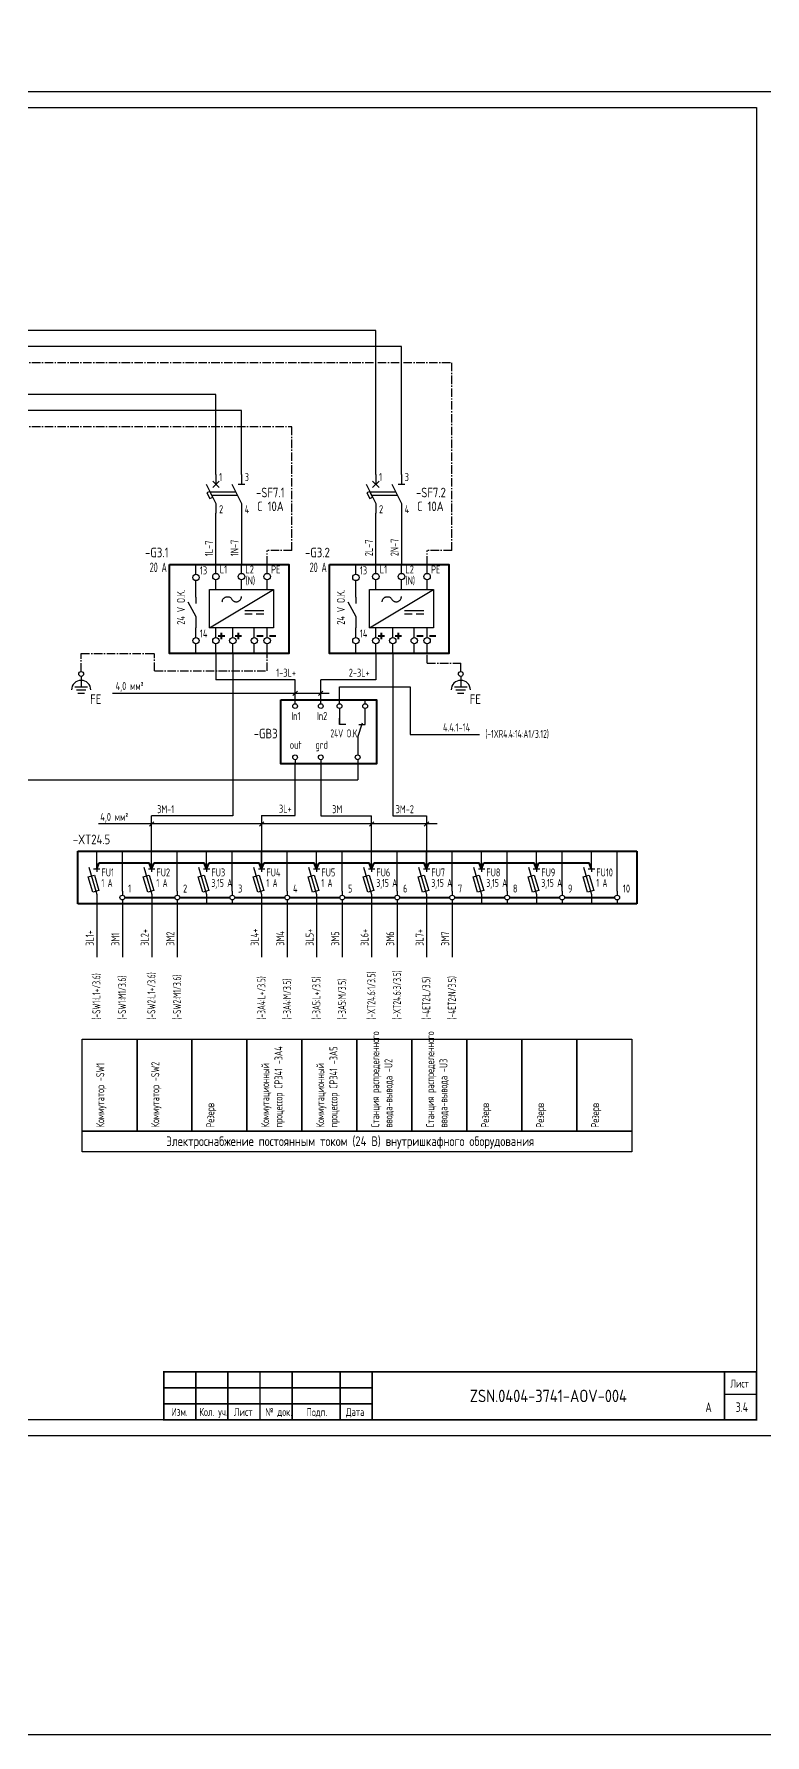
# Model space of a CAD drawing. Header units: millimetres. Extents: x 613 to 4946, y 1373 to 2532.
# Drawn here: x 2837 to 3066, y 1373 to 1904 of the extents above; entities that cross this region are included whole.
import ezdxf
from ezdxf.enums import TextEntityAlignment as Align

# ---------------------------------------------------------------- set-up
doc = ezdxf.new("R2010")
doc.units = ezdxf.units.MM
doc.linetypes.add('EPL_DASHLONGDOT', pattern=[1, 0.66, -0.12, 0.1, -0.12])
doc.layers.add('EPLAN108', color=5, linetype='Continuous', lineweight=30)
for name, color, linetype in [('Временный', 6, 'Continuous'), ('КИА_МАРКИРОВКА', 2, 'Continuous'), ('КИА_НАКЛЕЙКИ', 1, 'Continuous'), ('КИА_РАМКИ-ШТАМПЫ', 7, 'Continuous'), ('ФОРМАТ', 7, 'Continuous')]:
    doc.layers.add(name, color=color, linetype=linetype)
doc.styles.add('GOST-A 3-1', font='', dxfattribs={"height": 3})
doc.styles.add('GOSTA-2.5-1', font='', dxfattribs={"width": 0.9, "height": 2.5})
doc.styles.add('ROMAND0-100', font='romand.shx')
doc.styles.add('ROMANS0-60', font='romans.shx', dxfattribs={"width": 0.6})
doc.styles.add('ROMANS0-70', font='romans.shx', dxfattribs={"width": 0.7})
doc.styles.get('GOST-A 3-1').set_extended_font_data('GOST type A')
doc.styles.get('GOSTA-2.5-1').set_extended_font_data('GOST Type AU')

# ---------------------------------------------------------------- blocks, each defined once
blk = doc.blocks.new('frm6')
at = {"layer": 'ФОРМАТ'}
blk.add_line((-185, 15), (-120, 15), dxfattribs=at)
at = {"layer": 'ФОРМАТ', "const_width": 0.5}
blk.add_lwpolyline([(-185, 15), (-185, 0), (0, 0), (0, 15)], close=True, dxfattribs=at)
for points in [[(-175, 15), (-175, 0)], [(-165, 15), (-165, 0)], [(-155, 15), (-155, 0)], [(-145, 15), (-145, 0)], [(-130, 15), (-130, 0)], [(-120, 15), (-120, 0)], [(-10, 15), (-10, 0)], [(-185, 10), (-120, 10)], [(-10, 8), (0, 8)], [(-185, 5), (-120, 5)]]:
    blk.add_lwpolyline(points, dxfattribs=at)
at = {"layer": 'ФОРМАТ', "style": 'GOSTA-2.5-1', "width": 0.95}
for s, p in [('Лист', (-8.17, 9.36)), ('Изм.', (-182.63, 0.5)), ('Кол. уч.', (-173.96, 0.5)), ('Лист', (-163.13, 0.5)), ('№ док.', (-153.38, 0.5)), ('Подп.', (-140.5, 0.44)), ('Дата', (-128.17, 0.5))]:
    blk.add_text(s, height=2.5, dxfattribs=at).set_placement(p, align=Align.BOTTOM_LEFT)
at = {"layer": 'ФОРМАТ', "flags": 8}
for tag, style, width, p in [('R2', 'ROMANS0-70', 0.7, (-184.4, 10)), ('QTY2', 'ROMANS0-70', 0.65, (-174.28, 10.29)), ('SH2', 'ROMANS0-70', 0.7, (-164.3, 10)), ('ND2', 'ROMANS0-60', 0.6, (-154.34, 10)), ('SIGN2', 'ROMANS0-70', 0.7, (-144.3, 10)), ('DATE2', 'ROMANS0-70', 0.43, (-129.4, 10)), ('R1', 'ROMANS0-70', 0.7, (-184.4, 5)), ('QTY1', 'ROMANS0-70', 0.65, (-174.28, 5.29)), ('SH1', 'ROMANS0-70', 0.7, (-164.3, 5)), ('ND1', 'ROMANS0-60', 0.6, (-154.34, 5)), ('SIGN1', 'ROMANS0-70', 0.7, (-144.3, 5)), ('DATE1', 'ROMANS0-70', 0.43, (-129.4, 5))]:
    blk.add_attdef(tag, text='', height=3, dxfattribs=dict(at, style=style, width=width)).set_placement(p, align=Align.BOTTOM_LEFT)
at = {"layer": 'ФОРМАТ', "style": 'ROMANS0-70', "width": 0.7, "flags": 8}
blk.add_attdef('SH', text='', height=3, dxfattribs=at).set_placement((-5.16, 3.75), align=Align.MIDDLE_CENTER)
blk = doc.blocks.new('A$C5AB45C57')
at = {"ltscale": 4}
for p, q in [((-4.22, 18.73), (-4.22, 21.73)), ((2, 19), (2, 21.73)), ((10, 19), (10, 21.73)), ((18, 19), (18, 21.73)), ((-4.22, 13.73), (-4.22, 16.73)), ((2, 14), (2, 17)), ((10, 14), (10, 17)), ((18, 14), (18, 17)), ((-6.72, 10.08), (-4.22, 5.58)), ((-4.22, -1), (-4.22, 2)), ((2, -1), (2, 2)), ((7.28, -1), (7.28, 2)), ((14, -1), (14, 2)), ((18, -1), (18, 2)), ((-4.22, -6), (-4.22, -3)), ((2, -6), (2, -3)), ((7.28, -6), (7.28, -3)), ((14, -6), (14, -3)), ((18, -6), (18, -3))]:
    blk.add_line(p, q, dxfattribs=at)
for p, q in [((-4.22, 11.58), (-4.22, 14)), ((-4.22, 11.58), (-4.22, 9.58)), ((0, 2), (20, 14)), ((-4.22, 5.58), (-4.22, 3.58)), ((10.99, 7.4), (16.99, 7.4)), ((10.99, 6.4), (13.37, 6.4)), ((14.57, 6.4), (16.95, 6.4)), ((-4.22, 3.58), (-4.22, 2))]:
    blk.add_line(p, q)
at = {"lineweight": 40}
for p, q in [((3.75, -1.53), (3.75, 0.47)), ((9.03, -1.53), (9.03, 0.47)), ((2.75, -0.53), (4.75, -0.53)), ((8.03, -0.53), (10.03, -0.53)), ((14.75, -0.53), (16.75, -0.53)), ((18.75, -0.53), (20.75, -0.53))]:
    blk.add_line(p, q, dxfattribs=at)
blk.add_lwpolyline([(-12.49, 21.73), (24.74, 21.73), (24.74, -6), (-12.49, -6)], close=True, dxfattribs=at)
blk.add_lwpolyline([(0, 14), (20, 14), (20, 2), (0, 2)], close=True)
at = {"ltscale": 4}
for centre in [(-4.22, 17.73), (2, 18), (10, 18), (18, 18), (-4.22, -2), (2, -2), (7.28, -2), (14, -2), (18, -2)]:
    blk.add_circle(centre, 1, dxfattribs=at)
blk.add_spline([(4, 10.13), (4.05, 10.52), (4.21, 10.91), (4.41, 11.19), (4.65, 11.41), (5, 11.61), (5.32, 11.7), (5.75, 11.72), (6.12, 11.64), (6.53, 11.43), (6.89, 11.08), (7.17, 10.67), (7.42, 10.44), (7.72, 10.27), (8.17, 10.14), (8.47, 10.13), (8.85, 10.2), (9.09, 10.29), (9.39, 10.49), (9.71, 10.84), (9.88, 11.2), (9.95, 11.44), (9.97, 11.73), (9.97, 11.74)], degree=3)
at = {"style": 'GOSTA-2.5-1', "width": 0.9}
for s, p in [('L1', (3.23, 18.97)), ('L2', (11.23, 18.97)), ('PE', (19.23, 18.97)), ('13', (-2.99, 18.69)), ('(N)', (11.23, 15.53)), ('14', (-2.99, -1.03))]:
    blk.add_text(s, height=2.5, dxfattribs=at).set_placement(p)
blk.add_text('24 V O.K.', height=2.5, rotation=90, dxfattribs=at).set_placement((-7.67, 2.97))
blk = doc.blocks.new('A$C11D95457')
at = {"lineweight": 25, "ltscale": 4}
for p, q in [((3, 12), (3, 9)), ((11, 12), (11, 9)), ((0, 9), (3, 3)), ((9.25, 6.5), (1.25, 6.5)), ((9.75, 5.5), (1.75, 5.5)), ((2, 10), (4, 8)), ((4, 10), (2, 8)), ((8, 9), (11, 3)), ((3, 3), (3, 0)), ((11, 3), (11, 0))]:
    blk.add_line(p, q, dxfattribs=at)
at = {"lineweight": 25}
blk.add_line((10, 9), (12, 9), dxfattribs=at)
at = {"lineweight": 25, "ltscale": 4}
blk.add_lwpolyline([(1.11, 4.55), (2, 5), (1.11, 6.79), (0.21, 6.34)], close=True, dxfattribs=at)
blk = doc.blocks.new('A$C409B74B5')
at = {"color": 0}
for p, q in [((4.47, 18.75), (4.47, 20)), ((12.47, 18.75), (12.47, 20)), ((18.34, 18.75), (18.34, 20)), ((26.33, 18.75), (26.33, 20)), ((26.33, 12.25), (26.33, 17.25)), ((4.47, 1.25), (4.47, 0)), ((12.47, 1.25), (12.47, 0)), ((24, 1.25), (24, 0))]:
    blk.add_line(p, q, dxfattribs=at)
for p, q in [((18.34, 17.25), (18.33, 12.25)), ((18.33, 12.25), (18.33, 14.25)), ((20.33, 12.25), (18.33, 12.25)), ((24, 8.25), (25.5, 12.75)), ((24.33, 12.25), (26.33, 12.25)), ((24, 8.25), (24, 2.75))]:
    blk.add_line(p, q)
at = {"color": 0, "lineweight": 40}
blk.add_lwpolyline([(0, 20), (29.91, 20), (29.91, 0), (0, 0)], close=True, dxfattribs=at)
at = {"color": 0}
for centre in [(4.47, 18), (12.47, 18), (18.34, 18), (26.33, 18), (4.47, 2), (12.47, 2), (24, 2)]:
    blk.add_circle(centre, 0.75, dxfattribs=at)
at = {"style": 'GOSTA-2.5-1'}
for s, width, p in [('In1', 0.9, (3.27, 13.64)), ('In2', 0.9, (11.27, 13.64)), ('24V O.K. ', 0.7, (15.49, 8.22)), ('out', 0.9, (2.8, 4.65)), ('grd', 0.9, (10.8, 4.65))]:
    blk.add_text(s, height=2.5, dxfattribs=dict(at, width=width)).set_placement(p)
blk = doc.blocks.new('A$C2BF74EC9')
at = {"color": 0}
for p, q in [((0, 6.39), (4, 6.39)), ((0.5, 5.39), (3.5, 5.39)), ((2, 8.39), (2, 6.39)), ((1, 4.39), (3, 4.39))]:
    blk.add_line(p, q, dxfattribs=at)
at = {"style": 'GOST-A 3-1'}
blk.add_text('FE', height=3, dxfattribs=at).set_placement((4.81, 1))

msp = doc.modelspace()

# ---------------------------------------------------------------- linework, layer by layer
for p, q in [((2474, 1886.39), (3068, 1886.39)), ((2494, 1881.39), (3063, 1881.39)), ((3063, 1881.39), (3063, 1471.39)), ((3063, 1471.39), (2494, 1471.39)), ((3068, 1466.39), (2474, 1466.39))]:
    msp.add_line(p, q)
at = {"color": 30, "lineweight": 25, "ltscale": 4}
for p, q in [((2944.16, 1811.69), (2532.79, 1811.69)), ((2944.16, 1766.67), (2944.16, 1811.69)), ((2894.23, 1791.69), (2532.79, 1791.69)), ((2894.23, 1766.67), (2894.23, 1791.69)), ((2894.23, 1738.56), (2894.23, 1754.67)), ((2944.16, 1738.56), (2944.16, 1754.67))]:
    msp.add_line(p, q, dxfattribs=at)
at = {"color": 5, "lineweight": 25, "ltscale": 8}
for p, q in [((2952.16, 1806.69), (2532.79, 1806.69)), ((2952.16, 1766.67), (2952.16, 1806.69)), ((2902.23, 1786.69), (2532.79, 1786.69)), ((2902.23, 1766.67), (2902.23, 1786.69)), ((2902.23, 1754.67), (2902.23, 1738.56)), ((2952.16, 1754.67), (2952.16, 1738.56))]:
    msp.add_line(p, q, dxfattribs=at)
at = {"color": 3, "linetype": 'EPL_DASHLONGDOT', "lineweight": 25, "ltscale": 4}
for p, q in [((2532.79, 1801.69), (2967.9, 1801.69)), ((2967.9, 1742.98), (2967.9, 1801.69)), ((2532.79, 1781.69), (2917.97, 1781.69)), ((2917.97, 1742.98), (2917.97, 1781.69)), ((2910.23, 1738.56), (2910.23, 1742.98)), ((2917.97, 1742.98), (2910.23, 1742.98)), ((2960.16, 1738.56), (2960.16, 1742.98)), ((2967.9, 1742.98), (2960.16, 1742.98))]:
    msp.add_line(p, q, dxfattribs=at)
at = {"color": 6, "linetype": 'EPL_DASHLONGDOT', "lineweight": 25, "ltscale": 4}
for p, q in [((2852.18, 1705.17), (2852.18, 1710.83)), ((2852.18, 1710.83), (2875.09, 1710.83)), ((2875.09, 1705.37), (2875.09, 1710.83)), ((2910.23, 1705.37), (2910.23, 1710.83)), ((2960.16, 1707.77), (2960.16, 1710.83)), ((2960.16, 1707.77), (2970.67, 1707.77)), ((2970.67, 1705.17), (2970.67, 1707.77)), ((2875.09, 1705.37), (2910.23, 1705.37))]:
    msp.add_line(p, q, dxfattribs=at)
at = {"color": 1}
for p, q in [((2894.23, 1710.83), (2894.23, 1702.63)), ((2944.16, 1710.83), (2944.16, 1702.63)), ((2918.95, 1702.63), (2894.23, 1702.63)), ((2918.95, 1696.38), (2918.95, 1702.63)), ((2944.16, 1702.63), (2926.95, 1702.63)), ((2926.95, 1696.38), (2926.95, 1702.63)), ((2918.95, 1660.19), (2918.95, 1676.38)), ((2938.49, 1676.38), (2938.49, 1671.38)), ((2532.79, 1671.38), (2938.49, 1671.38)), ((2908.51, 1660.19), (2908.51, 1643.57)), ((2908.51, 1660.19), (2918.95, 1660.19)), ((2857.03, 1632.57), (2857.03, 1615.94)), ((2874.19, 1632.57), (2874.19, 1615.94)), ((2908.51, 1632.57), (2908.51, 1615.94)), ((2925.67, 1632.57), (2925.67, 1615.94)), ((2942.84, 1632.57), (2942.84, 1615.94)), ((2960, 1632.57), (2960, 1615.94))]:
    msp.add_line(p, q, dxfattribs=at)
at = {"color": 4}
for p, q in [((2899.51, 1710.83), (2899.51, 1660.05)), ((2949.44, 1710.83), (2949.44, 1660.06)), ((2926.95, 1676.38), (2926.95, 1660.05)), ((2874.18, 1643.57), (2874.18, 1660.05)), ((2899.51, 1660.05), (2874.18, 1660.05)), ((2926.95, 1660.05), (2942.83, 1660.05)), ((2942.83, 1643.57), (2942.83, 1660.05)), ((2949.44, 1660.06), (2959.99, 1660.06)), ((2959.99, 1660.06), (2960, 1643.57)), ((2865.03, 1632.57), (2865.03, 1615.94)), ((2882.19, 1632.57), (2882.19, 1615.94)), ((2916.51, 1632.57), (2916.51, 1615.94)), ((2933.67, 1632.57), (2933.67, 1615.94)), ((2950.84, 1632.57), (2950.84, 1615.94)), ((2968, 1632.57), (2968, 1615.94))]:
    msp.add_line(p, q, dxfattribs=at)
at = {"color": 0}
for p, q in [((2852.18, 1703.67), (2852.18, 1702.42)), ((2932.82, 1700.41), (2954.89, 1700.41)), ((2932.82, 1696.38), (2932.82, 1700.41)), ((2954.89, 1700.41), (2954.89, 1685.55)), ((2970.67, 1703.67), (2970.67, 1702.42)), ((2929.55, 1698.35), (2861.98, 1698.35)), ((2918.25, 1697.65), (2919.66, 1699.06)), ((2926.25, 1697.65), (2927.66, 1699.06)), ((2954.89, 1685.55), (2976.51, 1685.55)), ((2873.48, 1656.86), (2874.89, 1658.27)), ((2907.8, 1656.86), (2909.22, 1658.27)), ((2942.13, 1656.86), (2943.54, 1658.27)), ((2959.29, 1656.86), (2960.7, 1658.27)), ((2963.26, 1657.57), (2857.63, 1657.57)), ((2857.02, 1643.57), (2857.02, 1649.01)), ((2865.03, 1636.57), (2865.03, 1649.01)), ((2874.18, 1643.57), (2874.18, 1649.01)), ((2882.19, 1636.57), (2882.19, 1649.01)), ((2891.35, 1643.57), (2891.35, 1649.01)), ((2899.35, 1636.57), (2899.35, 1649.01)), ((2908.51, 1643.57), (2908.51, 1649.01)), ((2916.51, 1636.57), (2916.51, 1649.01)), ((2925.67, 1643.57), (2925.67, 1649.01)), ((2933.67, 1636.57), (2933.67, 1649.01)), ((2942.83, 1643.57), (2942.83, 1649.01)), ((2950.84, 1636.57), (2950.84, 1649.01)), ((2960, 1643.57), (2960, 1649.01)), ((2968, 1636.57), (2968, 1649.01)), ((2977.16, 1643.57), (2977.16, 1649.01)), ((2985.16, 1636.57), (2985.16, 1649.01)), ((2994.32, 1643.57), (2994.32, 1649.01)), ((3002.32, 1636.57), (3002.32, 1649.01)), ((3011.48, 1643.57), (3011.48, 1649.01)), ((3019.49, 1636.57), (3019.49, 1649.01)), ((2854.53, 1644.07), (2857.03, 1635.57)), ((2856.02, 1643.57), (2858.02, 1643.57)), ((2857.02, 1643.57), (2857.02, 1642.57)), ((2871.69, 1644.07), (2874.19, 1635.57)), ((2873.18, 1643.57), (2875.18, 1643.57)), ((2874.18, 1643.57), (2874.18, 1642.57)), ((2888.85, 1644.07), (2891.35, 1635.57)), ((2890.35, 1643.57), (2892.35, 1643.57)), ((2891.35, 1643.57), (2891.35, 1642.57)), ((2906.01, 1644.07), (2908.51, 1635.57)), ((2907.51, 1643.57), (2909.51, 1643.57)), ((2908.51, 1643.57), (2908.51, 1642.57)), ((2923.17, 1644.07), (2925.67, 1635.57)), ((2924.67, 1643.57), (2926.67, 1643.57)), ((2925.67, 1643.57), (2925.67, 1642.57)), ((2940.34, 1644.07), (2942.84, 1635.57)), ((2941.83, 1643.57), (2943.83, 1643.57)), ((2942.83, 1643.57), (2942.83, 1642.57)), ((2957.5, 1644.07), (2960, 1635.57)), ((2959, 1643.57), (2961, 1643.57)), ((2960, 1643.57), (2960, 1642.57)), ((2974.66, 1644.07), (2977.16, 1635.57)), ((2976.16, 1643.57), (2978.16, 1643.57)), ((2977.16, 1643.57), (2977.16, 1642.57)), ((2991.82, 1644.07), (2994.32, 1635.57)), ((2993.32, 1643.57), (2995.32, 1643.57)), ((2994.32, 1643.57), (2994.32, 1642.57)), ((3008.99, 1644.07), (3011.49, 1635.57)), ((3010.48, 1643.57), (3012.48, 1643.57)), ((3011.48, 1643.57), (3011.48, 1642.57)), ((2854.37, 1641), (2856.29, 1641.57)), ((2855.79, 1636.21), (2854.37, 1641)), ((2857.71, 1636.78), (2855.79, 1636.21)), ((2856.29, 1641.57), (2857.71, 1636.78)), ((2865.03, 1636.57), (2865.03, 1635.32)), ((2871.54, 1641), (2873.45, 1641.57)), ((2872.96, 1636.21), (2871.54, 1641)), ((2874.87, 1636.78), (2872.96, 1636.21)), ((2873.45, 1641.57), (2874.87, 1636.78)), ((2882.19, 1636.57), (2882.19, 1635.32)), ((2888.7, 1641), (2890.62, 1641.57)), ((2890.12, 1636.21), (2888.7, 1641)), ((2892.04, 1636.78), (2890.12, 1636.21)), ((2890.62, 1641.57), (2892.04, 1636.78)), ((2899.35, 1636.57), (2899.35, 1635.32)), ((2905.86, 1641), (2907.78, 1641.57)), ((2907.28, 1636.21), (2905.86, 1641)), ((2909.2, 1636.78), (2907.28, 1636.21)), ((2907.78, 1641.57), (2909.2, 1636.78)), ((2916.51, 1636.57), (2916.51, 1635.32)), ((2923.02, 1641), (2924.94, 1641.57)), ((2924.44, 1636.21), (2923.02, 1641)), ((2926.36, 1636.78), (2924.44, 1636.21)), ((2924.94, 1641.57), (2926.36, 1636.78)), ((2933.67, 1636.57), (2933.67, 1635.32)), ((2940.19, 1641), (2942.1, 1641.57)), ((2941.61, 1636.21), (2940.19, 1641)), ((2943.52, 1636.78), (2941.61, 1636.21)), ((2942.1, 1641.57), (2943.52, 1636.78)), ((2950.84, 1636.57), (2950.84, 1635.32)), ((2957.35, 1641), (2959.27, 1641.57)), ((2958.77, 1636.21), (2957.35, 1641)), ((2960.69, 1636.78), (2958.77, 1636.21)), ((2959.27, 1641.57), (2960.69, 1636.78)), ((2968, 1636.57), (2968, 1635.32)), ((2974.51, 1641), (2976.43, 1641.57)), ((2975.93, 1636.21), (2974.51, 1641)), ((2977.85, 1636.78), (2975.93, 1636.21)), ((2976.43, 1641.57), (2977.85, 1636.78)), ((2985.16, 1636.57), (2985.16, 1635.32)), ((2991.67, 1641), (2993.59, 1641.57)), ((2993.09, 1636.21), (2991.67, 1641)), ((2995.01, 1636.78), (2993.09, 1636.21)), ((2993.59, 1641.57), (2995.01, 1636.78)), ((3002.32, 1636.57), (3002.32, 1635.32)), ((3008.83, 1641), (3010.75, 1641.57)), ((3010.26, 1636.21), (3008.83, 1641)), ((3012.17, 1636.78), (3010.26, 1636.21)), ((3010.75, 1641.57), (3012.17, 1636.78)), ((3019.49, 1636.57), (3019.49, 1635.32)), ((2857.03, 1635.57), (2857.03, 1632.57)), ((2865.03, 1633.82), (2865.03, 1632.57)), ((2874.19, 1635.57), (2874.19, 1632.57)), ((2882.19, 1633.82), (2882.19, 1632.57)), ((2891.35, 1635.57), (2891.35, 1632.57)), ((2899.35, 1633.82), (2899.35, 1632.57)), ((2908.51, 1635.57), (2908.51, 1632.57)), ((2916.51, 1633.82), (2916.51, 1632.57)), ((2925.67, 1635.57), (2925.67, 1632.57)), ((2933.67, 1633.82), (2933.67, 1632.57)), ((2942.84, 1635.57), (2942.84, 1632.57)), ((2950.84, 1633.82), (2950.84, 1632.57)), ((2960, 1635.57), (2960, 1632.57)), ((2968, 1633.82), (2968, 1632.57)), ((2977.16, 1635.57), (2977.16, 1632.57)), ((2985.16, 1633.82), (2985.16, 1632.57)), ((2994.32, 1635.57), (2994.32, 1632.57)), ((3002.32, 1633.82), (3002.32, 1632.57)), ((3011.49, 1635.57), (3011.49, 1632.57)), ((3019.49, 1633.82), (3019.49, 1632.57))]:
    msp.add_line(p, q, dxfattribs=at)
at = {"color": 0, "lineweight": 40}
for p, q in [((2851.17, 1649.01), (3025.64, 1649.01)), ((2851.17, 1632.57), (2851.17, 1649.01)), ((3025.64, 1649.01), (3025.64, 1632.57)), ((3025.64, 1632.57), (2851.17, 1632.57))]:
    msp.add_line(p, q, dxfattribs=at)
at = {"color": 1, "lineweight": 40, "ltscale": 4}
for p, q in [((2857.02, 1643.57), (2857.78, 1645.39)), ((2857.78, 1645.39), (2873.42, 1645.39)), ((2874.18, 1643.57), (2873.42, 1645.39)), ((2874.18, 1643.57), (2874.95, 1645.39)), ((2874.95, 1645.39), (2890.58, 1645.39)), ((2891.35, 1643.57), (2890.58, 1645.39)), ((2891.35, 1643.57), (2892.11, 1645.39)), ((2892.11, 1645.39), (2907.75, 1645.39)), ((2908.51, 1643.57), (2907.75, 1645.39)), ((2908.51, 1643.57), (2909.27, 1645.39)), ((2909.27, 1645.39), (2924.91, 1645.39)), ((2925.67, 1643.57), (2924.91, 1645.39)), ((2925.67, 1643.57), (2926.43, 1645.39)), ((2926.43, 1645.39), (2942.07, 1645.39)), ((2942.83, 1643.57), (2942.07, 1645.39)), ((2942.83, 1643.57), (2943.6, 1645.39)), ((2943.6, 1645.39), (2959.23, 1645.39)), ((2960, 1643.57), (2959.23, 1645.39)), ((2960, 1643.57), (2960.76, 1645.39)), ((2960.76, 1645.39), (2976.4, 1645.39)), ((2977.16, 1643.57), (2976.4, 1645.39)), ((2977.16, 1643.57), (2977.92, 1645.39)), ((2977.92, 1645.39), (2993.56, 1645.39)), ((2994.32, 1643.57), (2993.56, 1645.39)), ((2994.32, 1643.57), (2995.08, 1645.39)), ((2995.08, 1645.39), (3010.72, 1645.39)), ((3011.48, 1643.57), (3010.72, 1645.39))]:
    msp.add_line(p, q, dxfattribs=at)
at = {"color": 4, "linetype": 'Continuous', "lineweight": 40, "ltscale": 8}
for p, q in [((2865.78, 1634.57), (2881.44, 1634.57)), ((2882.94, 1634.57), (2898.6, 1634.57)), ((2900.1, 1634.57), (2915.76, 1634.57)), ((2917.26, 1634.57), (2932.92, 1634.57)), ((2934.42, 1634.57), (2950.09, 1634.57)), ((2951.59, 1634.57), (2967.25, 1634.57)), ((2968.75, 1634.57), (2984.41, 1634.57)), ((2985.91, 1634.57), (3001.57, 1634.57)), ((3003.07, 1634.57), (3018.74, 1634.57))]:
    msp.add_line(p, q, dxfattribs=at)
at = {"color": 0}
for points in [[(2852.44, 1590.3), (2869.61, 1590.3), (2869.61, 1561.6), (2852.44, 1561.6)], [(2869.61, 1590.3), (2886.77, 1590.3), (2886.77, 1561.6), (2869.61, 1561.6)], [(2886.77, 1590.3), (2903.93, 1590.3), (2903.93, 1561.6), (2886.77, 1561.6)], [(2903.93, 1590.3), (2921.09, 1590.3), (2921.09, 1561.6), (2903.93, 1561.6)], [(2921.09, 1590.3), (2938.26, 1590.3), (2938.26, 1561.6), (2921.09, 1561.6)], [(2938.26, 1590.3), (2955.42, 1590.3), (2955.42, 1561.6), (2938.26, 1561.6)], [(2955.42, 1590.3), (2972.58, 1590.3), (2972.58, 1561.6), (2955.42, 1561.6)], [(2972.58, 1590.3), (2989.74, 1590.3), (2989.74, 1561.6), (2972.58, 1561.6)], [(2989.74, 1590.3), (3006.91, 1590.3), (3006.91, 1561.6), (2989.74, 1561.6)], [(3006.91, 1590.3), (3024.07, 1590.3), (3024.07, 1561.6), (3006.91, 1561.6)], [(2852.44, 1561.6), (3024.07, 1561.6), (3024.07, 1555.13), (2852.44, 1555.13)]]:
    msp.add_lwpolyline(points, close=True, dxfattribs=at)
for centre in [(2852.18, 1704.42), (2970.67, 1704.42), (2865.03, 1634.57), (2882.19, 1634.57), (2899.35, 1634.57), (2916.51, 1634.57), (2933.67, 1634.57), (2950.84, 1634.57), (2968, 1634.57), (2985.16, 1634.57), (3002.32, 1634.57), (3019.49, 1634.57)]:
    msp.add_circle(centre, 0.75, dxfattribs=at)
for centre in [(2852.18, 1699.42), (2970.67, 1699.42)]:
    msp.add_arc(centre, 3, 0, 180, dxfattribs=at)
at = {"layer": 'EPLAN108', "color": 2}
msp.add_lwpolyline([(613.36, 2532.19), (4946.18, 2532.19), (4946.18, 1372.97), (613.36, 1372.97)], close=True, dxfattribs=at)

# ---------------------------------------------------------------- block references
at = {"color": 0}
for name, p in [('A$C11D95457', (2891.23, 1754.67)), ('A$C11D95457', (2941.16, 1754.67)), ('A$C5AB45C57', (2892.23, 1716.83)), ('A$C5AB45C57', (2942.16, 1716.83)), ('A$C2BF74EC9', (2850.18, 1694.03)), ('A$C2BF74EC9', (2968.67, 1694.03)), ('A$C409B74B5', (2914.49, 1676.38))]:
    msp.add_blockref(name, p, dxfattribs=at)
at = {"layer": 'КИА_РАМКИ-ШТАМПЫ'}
ref = msp.add_blockref('frm6', (3063, 1471.39), dxfattribs=at)
ref.add_attrib('TITLE', 'ZSN.0404-3741-AOV-004', dxfattribs={"layer": '0', "height": 3.9, "style": 'ROMAND0-100', "width": 0.8, "flags": 8}).set_placement((2998, 1478.89), align=Align.MIDDLE_CENTER)
ref.add_attrib('SH', '3.4', dxfattribs={"layer": '0', "height": 3, "style": 'ROMANS0-70', "width": 0.7, "flags": 8}).set_placement((3058.4, 1475.39), align=Align.MIDDLE_CENTER)
ref.add_attrib('REV', 'А', dxfattribs={"layer": '0', "height": 3, "style": 'ROMANS0-70', "width": 0.7, "flags": 8}).set_placement((3048.03, 1475.36), align=Align.MIDDLE_CENTER)

# ---------------------------------------------------------------- texts
for s, height, style, width, p in [('1', 2.5, 'GOSTA-2.5-1', 0.9, (2895.23, 1764.67)), ('3', 2.5, 'GOSTA-2.5-1', 0.9, (2903.23, 1764.67)), ('1', 2.5, 'GOSTA-2.5-1', 0.9, (2945.16, 1764.67)), ('3', 2.5, 'GOSTA-2.5-1', 0.9, (2953.16, 1764.67)), ('2', 2.5, 'GOSTA-2.5-1', 0.9, (2895.23, 1754.62)), ('4', 2.5, 'GOSTA-2.5-1', 0.9, (2903.23, 1754.62)), ('2', 2.5, 'GOSTA-2.5-1', 0.9, (2945.16, 1754.62)), ('4', 2.5, 'GOSTA-2.5-1', 0.9, (2953.16, 1754.62)), ('20 A', 3, 'GOST-A 3-1', 0.7, (2873.56, 1736.23)), ('20 A', 3, 'GOST-A 3-1', 0.7, (2923.49, 1736.23)), ('4,0 мм²', 2.5, 'GOSTA-2.5-1', 0.9, (2862.92, 1699.4)), ('4,0 мм²', 2.5, 'GOSTA-2.5-1', 0.9, (2858.14, 1658.52)), ('FU1', 2.5, 'GOSTA-2.5-1', 0.9, (2858.52, 1641.16)), ('FU2', 2.5, 'GOSTA-2.5-1', 0.9, (2875.68, 1641.16)), ('FU3', 2.5, 'GOSTA-2.5-1', 0.9, (2892.84, 1641.16)), ('FU4', 2.5, 'GOSTA-2.5-1', 0.9, (2910.01, 1641.16)), ('FU5', 2.5, 'GOSTA-2.5-1', 0.9, (2927.17, 1641.16)), ('FU6', 2.5, 'GOSTA-2.5-1', 0.9, (2944.33, 1641.16)), ('FU7', 2.5, 'GOSTA-2.5-1', 0.9, (2961.49, 1641.16)), ('FU8', 2.5, 'GOSTA-2.5-1', 0.9, (2978.66, 1641.16)), ('FU9', 2.5, 'GOSTA-2.5-1', 0.9, (2995.82, 1641.16)), ('FU10', 2.5, 'GOSTA-2.5-1', 0.9, (3012.98, 1641.16)), ('1 A', 2.5, 'GOSTA-2.5-1', 0.7, (2858.52, 1637.89)), ('1', 2.5, 'GOSTA-2.5-1', 0.9, (2866.83, 1636.13)), ('1 A', 2.5, 'GOSTA-2.5-1', 0.7, (2875.68, 1637.89)), ('2', 2.5, 'GOSTA-2.5-1', 0.9, (2883.99, 1636.13)), ('3,15 A', 2.5, 'GOSTA-2.5-1', 0.7, (2892.84, 1637.89)), ('3', 2.5, 'GOSTA-2.5-1', 0.9, (2901.15, 1636.13)), ('1 A', 2.5, 'GOSTA-2.5-1', 0.7, (2910.01, 1637.89)), ('4', 2.5, 'GOSTA-2.5-1', 0.9, (2918.31, 1636.13)), ('1 A', 2.5, 'GOSTA-2.5-1', 0.7, (2927.17, 1637.89)), ('5', 2.5, 'GOSTA-2.5-1', 0.9, (2935.48, 1636.13)), ('3,15 A', 2.5, 'GOSTA-2.5-1', 0.7, (2944.33, 1637.89)), ('6', 2.5, 'GOSTA-2.5-1', 0.9, (2952.64, 1636.13)), ('3,15 A', 2.5, 'GOSTA-2.5-1', 0.7, (2961.49, 1637.89)), ('7', 2.5, 'GOSTA-2.5-1', 0.9, (2969.8, 1636.13)), ('3,15 A', 2.5, 'GOSTA-2.5-1', 0.7, (2978.66, 1637.89)), ('8', 2.5, 'GOSTA-2.5-1', 0.9, (2986.96, 1636.13)), ('3,15 A', 2.5, 'GOSTA-2.5-1', 0.7, (2995.82, 1637.89)), ('9', 2.5, 'GOSTA-2.5-1', 0.9, (3004.13, 1636.13)), ('1 A', 2.5, 'GOSTA-2.5-1', 0.7, (3012.98, 1637.89)), ('10', 2.5, 'GOSTA-2.5-1', 0.9, (3021.29, 1636.13))]:
    msp.add_text(s, height=height, dxfattribs=dict(style=style, width=width)).set_placement(p)
at = {"color": 7, "style": 'GOST-A 3-1'}
for p in [(2907.1, 1755.27), (2957.02, 1755.27)]:
    msp.add_text('C 10A', height=3, dxfattribs=at).set_placement(p)
at = {"style": 'GOSTA-2.5-1', "width": 0.8}
for s, p in [('Станция распределенного', (2945.21, 1562.74)), ('Станция распределенного', (2962.37, 1562.74)), ('процессор CP341 -3A4', (2915.02, 1562.74)), ('процессор CP341 -3A5', (2932.18, 1562.74)), ('Коммутатор -SW1', (2859.39, 1562.74)), ('Коммутатор -SW2', (2876.56, 1562.74)), ('Коммутационный', (2910.88, 1562.74)), ('Коммутационный', (2928.04, 1562.74)), ('ввода-вывода -U2', (2949.34, 1562.74)), ('ввода-вывода -U3', (2966.51, 1562.74)), ('Резерв', (2893.72, 1562.74)), ('Резерв', (2979.53, 1562.74)), ('Резерв', (2996.69, 1562.74)), ('Резерв', (3013.85, 1562.74))]:
    msp.add_text(s, height=2.5, rotation=90, dxfattribs=at).set_placement(p)
at = {"style": 'GOST-A 3-1'}
msp.add_text('Электроснабжение постоянным током (24 В) внутришкафного оборудования', height=3, dxfattribs=at).set_placement((2878.75, 1556.96))
at = {"layer": 'Временный', "style": 'GOSTA-2.5-1', "width": 0.7}
msp.add_text('(-1XR4.4:14:A1/3.12)', height=2.5, dxfattribs=at).set_placement((2978.34, 1684.45))
for s, p in [('(-SW1:L1+/3.6)', (2858.17, 1596.44)), ('(-SW1:M1/3.6)', (2866.17, 1596.44)), ('(-SW2:L1+/3.6)', (2875.33, 1596.44)), ('(-SW2:M1/3.6)', (2883.33, 1596.44)), ('(-3A4:L+/3.5)', (2909.66, 1596.44)), ('(-3A4:M/3.5)', (2917.66, 1596.44)), ('(-3A5:L+/3.5)', (2926.82, 1596.44)), ('(-3A5:M/3.5)', (2934.82, 1596.44)), ('(-XT24.6:1/3.5)', (2943.98, 1596.44)), ('(-XT24.6:3/3.5)', (2951.98, 1596.44)), ('(-4ET2:L/3.5)', (2961.14, 1596.44)), ('(-4ET2:N/3.5)', (2969.14, 1596.44))]:
    msp.add_text(s, height=2.5, rotation=90, dxfattribs=at).set_placement(p)
at = {"layer": 'КИА_МАРКИРОВКА', "style": 'GOSTA-2.5-1', "width": 0.9}
for s, p in [('1L-7', (2893.31, 1741.2)), ('1N-7', (2901.31, 1741.2)), ('2L-7', (2943.24, 1741.2)), ('2N-7', (2951.24, 1741.2)), ('3L1+', (2856.08, 1619.5)), ('3M1', (2864.08, 1619.5)), ('3L2+', (2873.25, 1619.5)), ('3M2', (2881.25, 1619.5)), ('3L4+', (2907.57, 1619.5)), ('3M4', (2915.57, 1619.5)), ('3L5+', (2924.73, 1619.5)), ('3M5', (2932.73, 1619.5)), ('3L6+', (2941.89, 1619.48)), ('3M6', (2949.89, 1619.48)), ('3L7+', (2959.06, 1619.48)), ('3M7', (2967.06, 1619.48))]:
    msp.add_text(s, height=2.5, rotation=90, dxfattribs=at).set_placement(p)
for s, p in [('1-3L+', (2913.07, 1703.55)), ('2-3L+', (2935.72, 1703.55)), ('4.4.1-14', (2965.12, 1686.47)), ('3M-1', (2875.87, 1660.92)), ('3L+', (2913.93, 1661.06)), ('3M', (2930.51, 1660.92)), ('3M-2', (2950.34, 1660.92))]:
    msp.add_text(s, height=2.5, dxfattribs=at).set_placement(p)
at = {"layer": 'КИА_НАКЛЕЙКИ', "style": 'GOST-A 3-1'}
for s, p in [('-SF7.1', (2906.75, 1759.59)), ('-SF7.2', (2956.68, 1759.59)), ('-G3.1', (2872.12, 1740.85)), ('-G3.2', (2922.05, 1740.85)), ('-GB3', (2906.04, 1684.29)), ('-XT24.5', (2849.58, 1651.24))]:
    msp.add_text(s, height=3, dxfattribs=at).set_placement(p)

doc.saveas('drawing.dxf')
